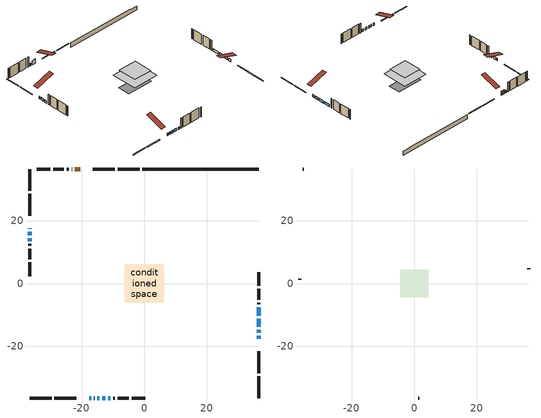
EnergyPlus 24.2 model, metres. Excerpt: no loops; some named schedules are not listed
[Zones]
conditioned space
 floor outside (Floor1 construction): -0.86,-0.86 -0.86,0.86 0.86,0.86 0.86,-0.86 z0.15
 floor adiabatic (AdiabaticFloorConstruction): -6.19,-6.19 -6.19,6.19 6.19,6.19 6.19,-6.19 z2.59
 floor foundation (Slab1 construction): -6.33,-2.96 -6.33,2.96 6.33,2.96 6.33,-2.96 z-1.98
 wall outside (RimJoist1 construction): -1.51,36.6 -8.48,36.6 / -36.6,-36.6 -29.63,-36.6 / -36.6,36.6 -36.6,29.63 / 36.6,-36.6 36.6,-29.63 z0.15:0.45
 wall outside (RimJoist2 construction): -9.41,36.6 -16.39,36.6 / -28.7,-36.6 -21.73,-36.6 / -36.6,28.7 -36.6,21.73 / 36.6,-28.7 36.6,-21.73 z0.15:0.45
 wall outside (AdiabaticWallConstruction 1): -20.51,36.6 -22.15,36.6 z0.15:2.18
 wall outside (AdiabaticWallConstruction): -36.6,17.61 -36.6,17.55 / 36.6,-17.61 36.6,-16.69 / 36.6,-15.76 36.6,-14.77 / -17.61,-36.6 -17.01,-36.6 / -36.6,16.62 -36.6,15.4 / -36.6,14.47 -36.6,13.58 / -16.09,-36.6 -15.9,-36.6 / -14.98,-36.6 -14.38,-36.6 / 36.6,-13.84 36.6,-11.3 / 36.6,-10.37 36.6,-7.61 / -23.07,36.6 -23.26,36.6 / -13.46,-36.6 -12.39,-36.6 / -11.46,-36.6 -10.87,-36.6 z0.15:1.37
 wall outside (Wall1 construction): -24.18,36.6 -24.75,36.6 / -9.94,-36.6 -9.37,-36.6 / -36.6,12.66 -36.6,12.08 / 36.6,-6.69 36.6,-6.11 z0.15:5.03
 wall outside (Wall2 construction): -25.68,36.6 -29.14,36.6 / -8.44,-36.6 -4.98,-36.6 / -36.6,11.15 -36.6,7.69 / 36.6,-5.18 36.6,-1.72 z0.15:5.03
 wall outside (Wall3 construction): -30.07,36.6 -34.44,36.6 / -4.05,-36.6 0.32,-36.6 / -36.6,6.76 -36.6,2.4 / 36.6,-0.79 36.6,3.57 z0.15:5.03
 wall foundation (FoundationWall1 construction): -0.58,36.6,-1.98 -0.58,36.6,0.15 32.89,36.6,0.15 32.89,36.6,-0.1 36.6,36.6,-0.1 36.6,36.6,-1.98
 window (WindowConstruction 10): -36.6,17.6 -36.6,17.55 z0.15:1.37
 window (WindowConstruction 5): 36.6,-17.6 36.6,-16.69 z0.15:1.37
 window (WindowConstruction 6): 36.6,-15.76 36.6,-14.77 z0.15:1.37
 window (WindowConstruction 7): -17.6,-36.6 -17.01,-36.6 z0.15:1.37
 window (WindowConstruction 8): -36.6,16.62 -36.6,15.4 z0.15:1.37
 window (WindowConstruction 9): -36.6,14.47 -36.6,13.58 z0.15:1.37
 window (WindowConstruction 11): -16.08,-36.6 -15.91,-36.6 z0.15:1.37
 window (WindowConstruction 12): -14.98,-36.6 -14.39,-36.6 z0.15:1.37
 window (WindowConstruction): 36.6,-13.84 36.6,-11.3 z0.15:1.37
 window (WindowConstruction 1): 36.6,-10.37 36.6,-7.61 z0.15:1.37
 window (WindowConstruction 2): -23.08,36.6 -23.25,36.6 z0.15:1.37
 window (WindowConstruction 3): -13.46,-36.6 -12.39,-36.6 z0.15:1.37
 window (WindowConstruction 4): -11.46,-36.6 -10.87,-36.6 z0.15:1.37
 door (Door): -20.51,36.6 -22.15,36.6 z0.15:2.18
 ceiling adiabatic (AdiabaticFloorConstruction): 6.19,-6.19 6.19,6.19 -6.19,6.19 -6.19,-6.19 z2.59
attic - vented
 floor to conditioned space (Floor2 construction Reversed): -4.42,-4.42 -4.42,4.42 4.42,4.42 4.42,-4.42 z5.03
 wall outside (Wall4 construction): -35.37,36.6 -35.68,36.6 / 1.25,-36.6 1.55,-36.6 / -36.6,1.47 -36.6,1.16 / 36.6,4.5 36.6,4.81 z0.15:5.03
 roof outside (Roof1 construction): -19.58,36.6,5.03 -19.58,28,7.89 -17.32,28,7.89 -17.32,36.6,5.03; -18.53,-36.6,5.03 -18.53,-28,7.89 -20.8,-28,7.89 -20.8,-36.6,5.03; -36.6,18.53,5.03 -28,18.53,7.89 -28,20.8,7.89 -36.6,20.8,5.03; 36.6,-18.53,5.03 28,-18.53,7.89 28,-20.8,7.89 36.6,-20.8,5.03
[Building]
Building 1: Terrain=Suburbs
[Site:Location]
Toronto City Centre_ON: Latitude {deg}=43.63; Longitude {deg}=-79.39; Time Zone {hr}=-5; Elevation {m}=77; Keep Site Location Information=Yes
[Site:GroundTemperature:Shallow]
5.01852, 3.26908, 3.12898, 3.95918, 7.29196, 10.6092, 13.4851, 15.3069, 15.4617, 13.9799, 11.1774, 7.9619
[Site:WaterMainsTemperature]
Calculation Method=Schedule; Temperature Schedule=mains temperature schedule
[Material] Roughness=Rough; Thermal Absorptance=0.9
Name | Thickness {m} | Conductivity {W/m-K} | Density {kg/m3} | Specific Heat {J/kg-K} | Solar Absorptance | Visible Absorptance
asphalt or fiberglass shingles | 0.00635 | 0.162714 | 1121.4 | 1465.45 | 0.4 | 0.4
ceiling loosefill ins | 0.169333 | 0.0480833 | 16.02 | 1046.75 | 0.7 | 0.7
ceiling stud and cavity | 0.1397 | 1.30054 | 65.682 | 1177.47 | 0.7 | 0.7
concrete 4.0 in. | 0.1016 | 1.803125 | 2242.8 | 837.4 | 0.7 | 0.7
concrete 8.0 in. | 0.2032 | 1.803125 | 2242.8 | 837.4 | 0.7 | 0.7
door material | 0.04445 | 0.053851 | 512.64 | 1214.23 | 0.7 | 0.7
exterior vertical ins | 0.0457286 | 0.029427 | 32.04 | 1214.23 | 0.7 | 0.7
floor covering | 0.0127 | 0.0433444 | 54.468 | 1339.84 | 0.6 | 0.6
floor rigid ins; rim joist rigid ins | 0.051816 | 0.029427 | 32.04 | 1214.23 | 0.7 | 0.7
floor rigid ins 1; wall rigid ins | 0.512978 | 0.029427 | 32.04 | 1214.23 | 0.7 | 0.7
floor stud and cavity | 0.1397 | 0.353874 | 92.3553 | 1139.71 | 0.7 | 0.7
floor stud and cavity 1 | 0.1397 | 1.75129 | 37.0049 | 1207.88 | 0.7 | 0.7
furniture material conditioned space 1 | 0.1524 | 0.115458 | 640.8 | 1214.23 | 0.6 | 0.6
gypsum board | 0.0127 | 0.160291 | 801 | 837.4 | 0.6 | 0.6
gypsum board 1 | 0.0127 | 0.160291 | 801 | 837.4 | 0.7 | 0.7
interior horizontal ins | 5.28523e-05 | 0.029427 | 32.04 | 1214.23 | 0.7 | 0.7
osb sheathing 0.5 in. | 0.0127 | 0.115458 | 512.64 | 1214.23 | 0.7 | 0.7
osb sheathing 0.75 in. | 0.01905 | 0.115458 | 512.64 | 1214.23 | 0.7 | 0.7
osb sheathing 2.0 in. | 0.0508 | 0.115458 | 512.64 | 1214.23 | 0.7 | 0.7
rim joist stud and cavity | 0.0508 | 0.0451784 | 125.044 | 1163.47 | 0.6 | 0.6
rim joist stud and cavity 1 | 0.0508 | 0.0344856 | 125.044 | 1163.47 | 0.6 | 0.6
wall stud and cavity | 0.1397 | 0.103171 | 139.0536 | 1170.24 | 0.7 | 0.7
wall stud and cavity 1 | 0.1397 | 0.0929022 | 139.0536 | 1170.24 | 0.7 | 0.7
wall stud and cavity 2 | 0.1397 | 0.0926851 | 139.0536 | 1170.24 | 0.7 | 0.7
wall stud and cavity 3 | 0.0889 | 6.1454 | 50.32683 | 1063.81 | 0.6 | 0.6
wall stud and cavity 4 | 0.0889 | 0.380278 | 52.3479 | 1209.89 | 0.7 | 0.7
wall stud and cavity 5 | 0.0889 | 0.391764 | 83.0341 | 1211.67 | 0.7 | 0.7
wood siding | 0.0254 | 0.102417 | 544.68 | 1172.36 | 0.4 | 0.4
wood siding 1 | 0.00254 | 0.102417 | 544.68 | 1172.36 | 0.4 | 0.4
wood siding 2; wood siding 3; wood siding 4 | 0.0254 | 0.102417 | 544.68 | 1172.36 | 0.7 | 0.7
[WindowMaterial:SimpleGlazingSystem]
Name | U-Factor {W/m2-K} | Solar Heat Gain Coefficient
WindowMaterial | 2.32684 | 0.54
WindowMaterial 1 | 2.13436 | 0.61
WindowMaterial 10 | 2.89237 | 0.13
WindowMaterial 11 | 6.72048 | 0.54
WindowMaterial 12 | 5.05001 | 0.63
WindowMaterial 2 | 2.8072 | 0.29
WindowMaterial 3 | 2.27177 | 0.55
WindowMaterial 4 | 2.50797 | 0.46
WindowMaterial 5 | 3.10076 | 0.54
WindowMaterial 6 | 2.39101 | 0.51
WindowMaterial 7 | 3.11495 | 0.5
WindowMaterial 8 | 2.41429 | 0.49
WindowMaterial 9 | 2.339336 | 0.53
[Construction]
AdiabaticFloorConstruction: floor stud and cavity 1, floor rigid ins 1, osb sheathing 0.75 in., floor covering
AdiabaticWallConstruction: wood siding 3, wall rigid ins, wall stud and cavity 4, gypsum board
AdiabaticWallConstruction 1: wood siding 4, wall rigid ins, wall stud and cavity 4, gypsum board
Door: door material
Floor1 construction: floor stud and cavity, floor rigid ins, osb sheathing 0.75 in., floor covering
Floor2 construction Reversed: gypsum board, ceiling stud and cavity, ceiling loosefill ins
FoundationWall1 construction: concrete 8.0 in., gypsum board 1
furniture construction conditioned space 1: furniture material conditioned space 1
PartitionWallConstruction: gypsum board, wall stud and cavity 5, gypsum board
RimJoist1 construction: wood siding 2, osb sheathing 2.0 in., rim joist stud and cavity
RimJoist2 construction: wood siding 2, rim joist rigid ins, osb sheathing 2.0 in., rim joist stud and cavity 1
Roof1 construction: asphalt or fiberglass shingles
Slab1 construction: concrete 4.0 in.
Wall1 construction: wood siding, osb sheathing 0.5 in., wall stud and cavity, gypsum board
Wall2 construction: wood siding, osb sheathing 0.5 in., wall stud and cavity 1, gypsum board
Wall3 construction: wood siding, osb sheathing 0.5 in., wall stud and cavity 2, gypsum board
Wall4 construction: wood siding 1, wall stud and cavity 3
WindowConstruction: WindowMaterial
WindowConstruction 1: WindowMaterial 1
WindowConstruction 10: WindowMaterial 10
WindowConstruction 11: WindowMaterial 11
WindowConstruction 12: WindowMaterial 12
WindowConstruction 2: WindowMaterial 2
WindowConstruction 3: WindowMaterial 3
WindowConstruction 4: WindowMaterial 4
WindowConstruction 5: WindowMaterial 5
WindowConstruction 6: WindowMaterial 6
WindowConstruction 7: WindowMaterial 7
WindowConstruction 8: WindowMaterial 8
WindowConstruction 9: WindowMaterial 9
[Zone] Multiplier=1; Part of Total Floor Area=Yes
Name | Volume {m3}
attic - vented | 36.335
conditioned space | 570.1
[Space]
Name | Zone | Volume {m3}
attic - vented 1 | attic - vented | 36.335
conditioned space 1 | conditioned space | 570.1
[ZoneInfiltration:EffectiveLeakageArea]
infil attic - vented 1: Zone or Space=attic - vented 1; Schedule=Always On Discrete; Effective Air Leakage Area {cm2}=3285.89; Stack Coefficient=0.000538568; Wind Coefficient=1.56798e-05
[ZoneMixing]
whole house fan mix: Zone or Space=attic - vented; Schedule=Always On Continuous; Design Flow Rate Calculation Method=Flow/Zone; Design Flow Rate {m3/s}=0; Source Zone or Space=conditioned space
[SurfaceProperty:ExposedFoundationPerimeter]
Slab1: Exposed Perimeter Calculation Method=TotalExposedPerimeter; Total Exposed Perimeter {m}=37.187
[InternalMass] Zone or ZoneList=conditioned space; Space or SpaceList=conditioned space 1
Name | Construction | Surface Area {m2}
furniture mass conditioned space 1 | furniture construction conditioned space 1 | 92.4559
partition wall mass | PartitionWallConstruction | 231.14
[Lights]
interior lighting: Zone or ZoneList or Space or SpaceList=conditioned space 1; Schedule=interior lighting schedule; Design Level Calculation Method=LightingLevel; Lighting Level {W}=343.2; Return Air Fraction=0; Fraction Radiant=0.6; Fraction Visible=0.2; Fraction Replaceable=1
[People]
occupants: Zone or ZoneList or Space or SpaceList=conditioned space 1; Number of People Schedule=occupants schedule; Number of People Calculation Method=People; Number of People=3; Fraction Radiant=0.314171; Sensible Heat Fraction=0.56303; Activity Level Schedule=occupants activity schedule; Carbon Dioxide Generation Rate {m3/s-W}=0; Enable ASHRAE 55 Comfort Warnings=No; Mean Radiant Temperature Calculation Type=EnclosureAveraged
[ElectricEquipment] Zone or ZoneList or Space or SpaceList=conditioned space 1; Design Level Calculation Method=EquipmentLevel
Name | Schedule | Design Level {W} | Fraction Latent | Fraction Radiant | Fraction Lost
clothes dryer | clothes dryer schedule | 140.772 | 0.015 | 0.081 | 0.85
clothes washer | clothes washer schedule | 32.1985 | 0.03 | 0.162 | 0.7
cooking range | cooking range schedule | 215.147 | 0.08 | 0.432 | 0.2
dishwasher | dishwasher schedule | 66.8632 | 0.3 | 0.18 | 0.4
fridge | fridge schedule | 72.9452 | 0 | 0.6 | 0
mech vent bath fan 0 | mech vent bath fan 0 schedule | 50.2 | 0 | 0 | 1
mech vent bath fan 1 | mech vent bath fan 1 schedule | 50.2 | 0 | 0 | 1
mech vent house fan | mech vent house fan schedule | 0 | 0 | 0 | 1
mech vent house fan cfis | mech vent house fan cfis schedule | 0 | 0 | 0 | 0
mech vent range fan 0 | mech vent range fan 0 schedule | 57 | 0 | 0 | 1
misc plug loads | misc plug loads schedule | 494.7 | 0.045 | 0.513 | 0.1
whole house fan | Always On Discrete | 0 | 0 | 0 | 1
[OtherEquipment] Zone or ZoneList or Space or SpaceList=conditioned space 1; Design Level Calculation Method=EquipmentLevel
Name | Fuel Type | Schedule | Design Level {W} | Fraction Latent | Fraction Radiant | Fraction Lost
clothes dryer 1 | Electricity | clothes dryer schedule | 0 | 0.015 | 0.081 | 0.85
cooking range 1 | Electricity | cooking range schedule | 0 | 0.08 | 0.432 | 0.2
general water use latent | None | general water use schedule | 62.594 | 1 | 0 | 0
general water use sensible | None | general water use schedule | -61.6891 | 0 | 0.6 | 0
mech vent house fan latent load | None | Always On Discrete | 0 | 1 | 0 | 0
mech vent house fan sensible load | None | Always On Discrete | 0 | 0 | 0 | 0
water heater energy adjustment1 | NaturalGas | Always On Discrete | 0.01 | 0 | 0 | 1
[ZoneInfiltration:DesignFlowRate] Zone or ZoneList or Space or SpaceList=conditioned space 1; Schedule=Always On Discrete; Design Flow Rate Calculation Method=Flow/Zone; Design Flow Rate {m3/s}=0
infil flow; natural vent flow; whole house fan flow
[AvailabilityManager:Scheduled]
central ac and furnace airloop Availability Manager: Schedule=Always On Discrete
[Foundation:Kiva]
Foundation Kiva 1: Initial Indoor Air Temperature {C}=18; Interior Horizontal Insulation Material=interior horizontal ins; Interior Horizontal Insulation Depth {m}=0; Interior Horizontal Insulation Width {m}=0.599999; Wall Height Above Grade {m}=0.149992; Wall Depth Below Slab {m}=0.2032; Custom Block Material Name 1=exterior vertical ins; Custom Block Depth 1 {m}=2.13; Custom Block X Position 1 {m}=0.2159; Custom Block Z Position 1 {m}=0
[Foundation:Kiva:Settings]
Soil Conductivity {W/m-K}=0.849921; Soil Density {kg/m3}=1842.3; Soil Specific Heat {J/kg-K}=418.7; Ground Solar Absorptivity=0.9; Ground Thermal Absorptivity=0.9; Ground Surface Roughness {m}=0.03; Far-Field Width {m}=40; Deep-Ground Boundary Condition=ZeroFlux; Deep-Ground Depth {m}=40; Minimum Cell Dimension {m}=0.2; Maximum Cell Growth Coefficient=3; Simulation Timestep=Timestep
[Exterior:Lights]
exterior lighting: Schedule=exterior lighting schedule; Design Level {W}=75.6
[EnergyManagementSystem:GlobalVariable]
central_ac_and_furnace_airloop_Fan_RTF
infil_program_Qfan
infil_program_Qinf
natural_vent_program_Qnv
natural_vent_program_Qwhf
[EnergyManagementSystem:Sensor]
Name | Output:Variable or Output:Meter Index Key | Output:Variable or Output:Meter
airflow_gain | infil flow | Infiltration Sensible Heat Gain Energy
airflow_gain_1 | natural vent flow | Infiltration Sensible Heat Gain Energy
airflow_gain_2 | whole house fan flow | Infiltration Sensible Heat Gain Energy
airflow_loss | infil flow | Infiltration Sensible Heat Loss Energy
airflow_loss_1 | natural vent flow | Infiltration Sensible Heat Loss Energy
airflow_loss_2 | whole house fan flow | Infiltration Sensible Heat Loss Energy
clg_load_cond |  | Cooling:EnergyTransfer:Zone:CONDITIONED SPACE
clg_sp_s; clg_sp_s_1 | cooling setpoint | Schedule Value
clothes_dryer_exhaust_0_sch_s | clothes dryer exhaust 0 schedule | Schedule Value
cool_season | cooling season schedule | Schedule Value
htg_load_cond |  | Heating:EnergyTransfer:Zone:CONDITIONED SPACE
htg_sp_s; htg_sp_s_1 | heating setpoint | Schedule Value
ig_ee_conv | clothes dryer | Electric Equipment Convective Heating Energy
ig_ee_conv_2 | cooking range | Electric Equipment Convective Heating Energy
ig_ee_conv_4 | fridge | Electric Equipment Convective Heating Energy
ig_ee_conv_5 | misc plug loads | Electric Equipment Convective Heating Energy
ig_ee_conv_6 | whole house fan | Electric Equipment Convective Heating Energy
ig_ee_rad | clothes dryer | Electric Equipment Radiant Heating Energy
ig_ee_rad_2 | cooking range | Electric Equipment Radiant Heating Energy
ig_ee_rad_4 | fridge | Electric Equipment Radiant Heating Energy
ig_ee_rad_5 | misc plug loads | Electric Equipment Radiant Heating Energy
ig_ee_rad_6 | whole house fan | Electric Equipment Radiant Heating Energy
ig_lgt_conv | interior lighting | Lights Convective Heating Energy
ig_lgt_rad | interior lighting | Lights Radiant Heating Energy
ig_lgt_vis | interior lighting | Lights Visible Radiation Heating Energy
ig_oe_conv | clothes dryer 1 | Other Equipment Convective Heating Energy
ig_oe_conv_1 | cooking range 1 | Other Equipment Convective Heating Energy
ig_oe_conv_2 | general water use latent | Other Equipment Convective Heating Energy
ig_oe_conv_3 | general water use sensible | Other Equipment Convective Heating Energy
ig_oe_conv_4 | water heater energy adjustment1 | Other Equipment Convective Heating Energy
ig_oe_rad | clothes dryer 1 | Other Equipment Radiant Heating Energy
ig_oe_rad_1 | cooking range 1 | Other Equipment Radiant Heating Energy
ig_oe_rad_2 | general water use latent | Other Equipment Radiant Heating Energy
ig_oe_rad_3 | general water use sensible | Other Equipment Radiant Heating Energy
ig_oe_rad_4 | water heater energy adjustment1 | Other Equipment Radiant Heating Energy
ig_ppl_conv | occupants | People Convective Heating Energy
ig_ppl_rad | occupants | People Radiant Heating Energy
im_conv | furniture mass conditioned space 1 | Surface Inside Face Convection Heat Gain Energy
im_conv_1 | partition wall mass | Surface Inside Face Convection Heat Gain Energy
im_ig | furniture mass conditioned space 1 | Surface Inside Face Internal Gains Radiation Heat Gain Energy
im_ig_1 | partition wall mass | Surface Inside Face Internal Gains Radiation Heat Gain Energy
im_lgt | furniture mass conditioned space 1 | Surface Inside Face Lights Radiation Heat Gain Energy
im_lgt_1 | partition wall mass | Surface Inside Face Lights Radiation Heat Gain Energy
im_sol | furniture mass conditioned space 1 | Surface Inside Face Solar Radiation Heat Gain Energy
im_sol_1 | partition wall mass | Surface Inside Face Solar Radiation Heat Gain Energy
im_surf | furniture mass conditioned space 1 | Surface Inside Face Net Surface Thermal Radiation Heat Gain Energy
im_surf_1 | partition wall mass | Surface Inside Face Net Surface Thermal Radiation Heat Gain Energy
mech_vent_bath_fan_0_sch_s | mech vent bath fan 0 schedule | Schedule Value
mech_vent_bath_fan_1_sch_s | mech vent bath fan 1 schedule | Schedule Value
mech_vent_range_fan_0_sch_s | mech vent range fan 0 schedule | Schedule Value
mv_conv | mech vent bath fan 0 | Electric Equipment Convective Heating Energy
mv_conv_1 | mech vent bath fan 1 | Electric Equipment Convective Heating Energy
mv_conv_2 | mech vent house fan | Electric Equipment Convective Heating Energy
mv_conv_3 | mech vent house fan cfis | Electric Equipment Convective Heating Energy
mv_conv_4 | mech vent range fan 0 | Electric Equipment Convective Heating Energy
mv_conv_5 | mech vent house fan latent load | Other Equipment Convective Heating Energy
mv_conv_6 | mech vent house fan sensible load | Other Equipment Convective Heating Energy
mv_rad | mech vent bath fan 0 | Electric Equipment Radiant Heating Energy
mv_rad_1 | mech vent bath fan 1 | Electric Equipment Radiant Heating Energy
mv_rad_2 | mech vent house fan | Electric Equipment Radiant Heating Energy
mv_rad_3 | mech vent house fan cfis | Electric Equipment Radiant Heating Energy
mv_rad_4 | mech vent range fan 0 | Electric Equipment Radiant Heating Energy
mv_rad_5 | mech vent house fan latent load | Other Equipment Radiant Heating Energy
mv_rad_6 | mech vent house fan sensible load | Other Equipment Radiant Heating Energy
natural_vent_s | natural vent schedule | Schedule Value
out_pb_s |  | Site Outdoor Air Barometric Pressure
out_wt_s |  | Site Outdoor Air Humidity Ratio
site_vw_s |  | Site Wind Speed
ss_back_out | Window1 | Surface Window Shortwave from Zone Back Out Window Heat Transfer Rate
ss_back_out_1 | Window10 | Surface Window Shortwave from Zone Back Out Window Heat Transfer Rate
ss_back_out_10 | Window7 | Surface Window Shortwave from Zone Back Out Window Heat Transfer Rate
ss_back_out_11 | Window8 | Surface Window Shortwave from Zone Back Out Window Heat Transfer Rate
ss_back_out_12 | Window9 | Surface Window Shortwave from Zone Back Out Window Heat Transfer Rate
ss_back_out_2 | Window11 | Surface Window Shortwave from Zone Back Out Window Heat Transfer Rate
ss_back_out_3 | Window12 | Surface Window Shortwave from Zone Back Out Window Heat Transfer Rate
ss_back_out_4 | Window13 | Surface Window Shortwave from Zone Back Out Window Heat Transfer Rate
ss_back_out_5 | Window15 | Surface Window Shortwave from Zone Back Out Window Heat Transfer Rate
ss_back_out_6 | Window16 | Surface Window Shortwave from Zone Back Out Window Heat Transfer Rate
ss_back_out_7 | Window17 | Surface Window Shortwave from Zone Back Out Window Heat Transfer Rate
ss_back_out_8 | Window5 | Surface Window Shortwave from Zone Back Out Window Heat Transfer Rate
ss_back_out_9 | Window6 | Surface Window Shortwave from Zone Back Out Window Heat Transfer Rate
ss_conv | Door1 | Surface Inside Face Convection Heat Gain Energy
ss_conv_1 | Window1 | Surface Inside Face Convection Heat Gain Energy
ss_conv_10 | Window6 | Surface Inside Face Convection Heat Gain Energy
ss_conv_11 | Window7 | Surface Inside Face Convection Heat Gain Energy
ss_conv_12 | Window8 | Surface Inside Face Convection Heat Gain Energy
ss_conv_13 | Window9 | Surface Inside Face Convection Heat Gain Energy
ss_conv_2 | Window10 | Surface Inside Face Convection Heat Gain Energy
ss_conv_3 | Window11 | Surface Inside Face Convection Heat Gain Energy
ss_conv_4 | Window12 | Surface Inside Face Convection Heat Gain Energy
ss_conv_5 | Window13 | Surface Inside Face Convection Heat Gain Energy
ss_conv_6 | Window15 | Surface Inside Face Convection Heat Gain Energy
ss_conv_7 | Window16 | Surface Inside Face Convection Heat Gain Energy
ss_conv_8 | Window17 | Surface Inside Face Convection Heat Gain Energy
ss_conv_9 | Window5 | Surface Inside Face Convection Heat Gain Energy
ss_ig | Door1 | Surface Inside Face Internal Gains Radiation Heat Gain Energy
ss_ig_1 | Window1 | Surface Inside Face Internal Gains Radiation Heat Gain Energy
ss_ig_10 | Window6 | Surface Inside Face Internal Gains Radiation Heat Gain Energy
ss_ig_11 | Window7 | Surface Inside Face Internal Gains Radiation Heat Gain Energy
ss_ig_12 | Window8 | Surface Inside Face Internal Gains Radiation Heat Gain Energy
ss_ig_13 | Window9 | Surface Inside Face Internal Gains Radiation Heat Gain Energy
ss_ig_2 | Window10 | Surface Inside Face Internal Gains Radiation Heat Gain Energy
ss_ig_3 | Window11 | Surface Inside Face Internal Gains Radiation Heat Gain Energy
ss_ig_4 | Window12 | Surface Inside Face Internal Gains Radiation Heat Gain Energy
ss_ig_5 | Window13 | Surface Inside Face Internal Gains Radiation Heat Gain Energy
ss_ig_6 | Window15 | Surface Inside Face Internal Gains Radiation Heat Gain Energy
ss_ig_7 | Window16 | Surface Inside Face Internal Gains Radiation Heat Gain Energy
ss_ig_8 | Window17 | Surface Inside Face Internal Gains Radiation Heat Gain Energy
ss_ig_9 | Window5 | Surface Inside Face Internal Gains Radiation Heat Gain Energy
ss_lgt | Door1 | Surface Inside Face Lights Radiation Heat Gain Energy
ss_sol | Door1 | Surface Inside Face Solar Radiation Heat Gain Energy
ss_surf | Door1 | Surface Inside Face Net Surface Thermal Radiation Heat Gain Energy
ss_surf_1 | Window1 | Surface Inside Face Net Surface Thermal Radiation Heat Gain Energy
ss_surf_10 | Window6 | Surface Inside Face Net Surface Thermal Radiation Heat Gain Energy
ss_surf_11 | Window7 | Surface Inside Face Net Surface Thermal Radiation Heat Gain Energy
ss_surf_12 | Window8 | Surface Inside Face Net Surface Thermal Radiation Heat Gain Energy
ss_surf_13 | Window9 | Surface Inside Face Net Surface Thermal Radiation Heat Gain Energy
ss_surf_2 | Window10 | Surface Inside Face Net Surface Thermal Radiation Heat Gain Energy
ss_surf_3 | Window11 | Surface Inside Face Net Surface Thermal Radiation Heat Gain Energy
ss_surf_4 | Window12 | Surface Inside Face Net Surface Thermal Radiation Heat Gain Energy
ss_surf_5 | Window13 | Surface Inside Face Net Surface Thermal Radiation Heat Gain Energy
ss_surf_6 | Window15 | Surface Inside Face Net Surface Thermal Radiation Heat Gain Energy
ss_surf_7 | Window16 | Surface Inside Face Net Surface Thermal Radiation Heat Gain Energy
ss_surf_8 | Window17 | Surface Inside Face Net Surface Thermal Radiation Heat Gain Energy
ss_surf_9 | Window5 | Surface Inside Face Net Surface Thermal Radiation Heat Gain Energy
ss_trans_in | Window1 | Surface Window Transmitted Solar Radiation Rate
ss_trans_in_1 | Window10 | Surface Window Transmitted Solar Radiation Rate
ss_trans_in_10 | Window7 | Surface Window Transmitted Solar Radiation Rate
ss_trans_in_11 | Window8 | Surface Window Transmitted Solar Radiation Rate
ss_trans_in_12 | Window9 | Surface Window Transmitted Solar Radiation Rate
ss_trans_in_2 | Window11 | Surface Window Transmitted Solar Radiation Rate
ss_trans_in_3 | Window12 | Surface Window Transmitted Solar Radiation Rate
ss_trans_in_4 | Window13 | Surface Window Transmitted Solar Radiation Rate
ss_trans_in_5 | Window15 | Surface Window Transmitted Solar Radiation Rate
ss_trans_in_6 | Window16 | Surface Window Transmitted Solar Radiation Rate
ss_trans_in_7 | Window17 | Surface Window Transmitted Solar Radiation Rate
ss_trans_in_8 | Window5 | Surface Window Transmitted Solar Radiation Rate
ss_trans_in_9 | Window6 | Surface Window Transmitted Solar Radiation Rate
ss_trans_out | Window1 | Surface Inside Face Initial Transmitted Diffuse Transmitted Out Window Solar Radiation Rate
ss_trans_out_1 | Window10 | Surface Inside Face Initial Transmitted Diffuse Transmitted Out Window Solar Radiation Rate
ss_trans_out_10 | Window7 | Surface Inside Face Initial Transmitted Diffuse Transmitted Out Window Solar Radiation Rate
ss_trans_out_11 | Window8 | Surface Inside Face Initial Transmitted Diffuse Transmitted Out Window Solar Radiation Rate
ss_trans_out_12 | Window9 | Surface Inside Face Initial Transmitted Diffuse Transmitted Out Window Solar Radiation Rate
ss_trans_out_2 | Window11 | Surface Inside Face Initial Transmitted Diffuse Transmitted Out Window Solar Radiation Rate
ss_trans_out_3 | Window12 | Surface Inside Face Initial Transmitted Diffuse Transmitted Out Window Solar Radiation Rate
ss_trans_out_4 | Window13 | Surface Inside Face Initial Transmitted Diffuse Transmitted Out Window Solar Radiation Rate
ss_trans_out_5 | Window15 | Surface Inside Face Initial Transmitted Diffuse Transmitted Out Window Solar Radiation Rate
ss_trans_out_6 | Window16 | Surface Inside Face Initial Transmitted Diffuse Transmitted Out Window Solar Radiation Rate
ss_trans_out_7 | Window17 | Surface Inside Face Initial Transmitted Diffuse Transmitted Out Window Solar Radiation Rate
